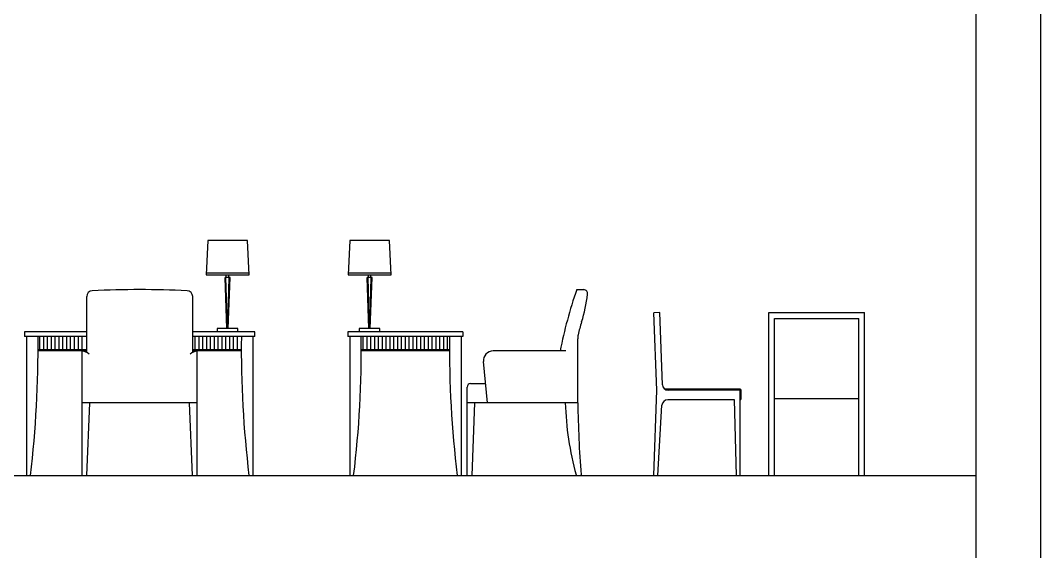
# Model space of a CAD drawing. Header units: inches. Extents: x 6.9 to 49.4, y 11.8 to 36.5.
# Drawn here: x 22.54 to 27.87, y 14.53 to 17.3 of the extents above; entities that cross this region are included whole.
import ezdxf

# ---------------------------------------------------------------- set-up
doc = ezdxf.new("R2010")
doc.units = ezdxf.units.IN
doc.header["$MEASUREMENT"] = 0
doc.layers.add('1', color=1, linetype='Continuous')
doc.layers.add('kadrbm', color=4, linetype='Continuous')

# ---------------------------------------------------------------- blocks, each defined once
blk = doc.blocks.new('kadrbm')
at = {"layer": 'kadrbm', "color": 4}
blk.add_lwpolyline([(0, 0), (0, 24.7972), (21, 24.7972), (21, 0), (0, 0)], close=True, dxfattribs=at)
blk.add_lwpolyline([(20.6631, 0.3257), (20.6631, 24.4603), (0.3369, 24.4603), (0.3369, 0.3257), (20.6631, 0.3257)], dxfattribs=at)

msp = doc.modelspace()

# ---------------------------------------------------------------- linework, layer by layer
at = {"layer": '1'}
for p, q in [((23.5211, 16.1509), (23.5121, 15.9709)), ((23.7281, 16.1509), (23.5211, 16.1509)), ((23.7371, 15.9709), (23.7281, 16.1509)), ((24.262, 16.1509), (24.253, 15.9709)), ((24.469, 16.1509), (24.262, 16.1509)), ((24.478, 15.9709), (24.469, 16.1509)), ((23.5121, 15.9709), (23.7371, 15.9709)), ((23.7367, 15.9799), (23.5126, 15.9799)), ((23.6179, 15.9574), (23.6179, 15.9709)), ((23.6314, 15.9574), (23.6314, 15.9709)), ((24.253, 15.9709), (24.478, 15.9709)), ((24.4776, 15.9799), (24.2535, 15.9799)), ((24.3588, 15.9574), (24.3588, 15.9709)), ((24.3723, 15.9574), (24.3723, 15.9709)), ((23.621, 15.6919), (23.6117, 15.9574)), ((23.6375, 15.9574), (23.6117, 15.9574)), ((23.6233, 15.6921), (23.6162, 15.9576)), ((23.626, 15.6921), (23.633, 15.9576)), ((23.6282, 15.6919), (23.6375, 15.9574)), ((24.3619, 15.6919), (24.3526, 15.9574)), ((24.3785, 15.9574), (24.3526, 15.9574)), ((24.3642, 15.6921), (24.3571, 15.9576)), ((24.3669, 15.6921), (24.374, 15.9576)), ((24.3691, 15.6919), (24.3785, 15.9574)), ((22.8898, 15.5666), (22.8898, 15.8581)), ((23.4425, 15.5666), (23.4425, 15.8581)), ((25.4455, 15.8939), (25.4823, 15.8939)), ((25.8784, 15.7739), (25.8485, 15.7728)), ((25.8634, 15.3689), (25.8485, 15.7728)), ((25.8924, 15.3978), (25.8784, 15.7739)), ((26.4469, 14.9239), (26.4469, 15.7739)), ((26.4469, 15.7739), (26.9469, 15.7739)), ((26.9469, 14.9239), (26.9469, 15.7739)), ((26.4769, 14.9239), (26.4769, 15.7439)), ((26.4769, 15.7439), (26.9169, 15.7439)), ((26.9169, 14.9239), (26.9169, 15.7439)), ((22.5661, 15.6739), (22.5661, 15.6489)), ((22.8898, 15.6739), (22.5661, 15.6739)), ((22.8898, 15.6489), (22.5661, 15.6489)), ((22.5761, 15.6489), (22.5761, 14.9239)), ((22.6461, 15.5789), (22.6461, 15.6489)), ((22.6661, 15.5789), (22.6661, 15.6489)), ((22.6861, 15.5789), (22.6861, 15.6489)), ((22.7061, 15.5789), (22.7061, 15.6489)), ((22.7261, 15.5789), (22.7261, 15.6489)), ((22.7461, 15.5789), (22.7461, 15.6489)), ((22.7661, 15.5789), (22.7661, 15.6489)), ((22.7861, 15.5789), (22.7861, 15.6489)), ((22.8061, 15.5789), (22.8061, 15.6489)), ((22.8261, 15.5789), (22.8261, 15.6489)), ((22.8461, 15.5789), (22.8461, 15.6489)), ((22.8661, 15.5789), (22.8661, 15.6489)), ((23.7661, 15.6739), (23.4425, 15.6739)), ((23.7661, 15.6489), (23.4425, 15.6489)), ((23.4561, 15.5789), (23.4561, 15.6489)), ((23.4761, 15.5789), (23.4761, 15.6489)), ((23.4961, 15.5789), (23.4961, 15.6489)), ((23.5161, 15.5789), (23.5161, 15.6489)), ((23.5361, 15.5789), (23.5361, 15.6489)), ((23.5561, 15.5789), (23.5561, 15.6489)), ((23.6786, 15.6919), (23.5706, 15.6919)), ((23.5706, 15.6919), (23.5706, 15.6739)), ((23.5761, 15.5789), (23.5761, 15.6489)), ((23.5961, 15.5789), (23.5961, 15.6489)), ((23.6161, 15.5789), (23.6161, 15.6489)), ((23.6361, 15.5789), (23.6361, 15.6489)), ((23.6561, 15.5789), (23.6561, 15.6489)), ((23.6761, 15.5789), (23.6761, 15.6489)), ((23.6786, 15.6739), (23.6786, 15.6919)), ((23.7561, 15.6489), (23.7561, 14.9239)), ((23.7661, 15.6489), (23.7661, 15.6739)), ((24.2522, 15.6739), (24.2522, 15.6489)), ((24.8522, 15.6739), (24.2522, 15.6739)), ((24.8522, 15.6489), (24.2522, 15.6489)), ((24.2622, 15.6489), (24.2622, 14.9239)), ((24.4195, 15.6919), (24.3115, 15.6919)), ((24.3115, 15.6919), (24.3115, 15.6739)), ((24.3322, 15.5789), (24.3322, 15.6489)), ((24.3522, 15.5789), (24.3522, 15.6489)), ((24.3722, 15.5789), (24.3722, 15.6489)), ((24.3922, 15.5789), (24.3922, 15.6489)), ((24.4122, 15.5789), (24.4122, 15.6489)), ((24.4195, 15.6739), (24.4195, 15.6919)), ((24.4322, 15.5789), (24.4322, 15.6489)), ((24.4522, 15.5789), (24.4522, 15.6489)), ((24.4722, 15.5789), (24.4722, 15.6489)), ((24.4922, 15.5789), (24.4922, 15.6489)), ((24.5122, 15.5789), (24.5122, 15.6489)), ((24.5322, 15.5789), (24.5322, 15.6489)), ((24.5522, 15.5789), (24.5522, 15.6489)), ((24.5722, 15.5789), (24.5722, 15.6489)), ((24.5922, 15.5789), (24.5922, 15.6489)), ((24.6122, 15.5789), (24.6122, 15.6489)), ((24.6322, 15.5789), (24.6322, 15.6489)), ((24.6522, 15.5789), (24.6522, 15.6489)), ((24.6722, 15.5789), (24.6722, 15.6489)), ((24.6922, 15.5789), (24.6922, 15.6489)), ((24.7122, 15.5789), (24.7122, 15.6489)), ((24.7322, 15.5789), (24.7322, 15.6489)), ((24.7522, 15.5789), (24.7522, 15.6489)), ((24.7722, 15.5789), (24.7722, 15.6489)), ((24.8422, 15.6489), (24.8422, 14.9239)), ((24.8522, 15.6739), (24.8522, 15.6489)), ((25.4515, 15.3025), (25.4515, 15.6372)), ((22.8898, 15.5789), (22.6361, 15.5789)), ((22.8898, 15.5739), (22.6361, 15.5739)), ((22.8661, 15.5725), (22.8661, 15.5725)), ((22.8661, 14.9239), (22.8661, 15.5725)), ((23.6961, 15.5789), (23.4425, 15.5789)), ((23.6961, 15.5739), (23.4425, 15.5739)), ((23.4661, 15.5725), (23.4661, 15.5725)), ((23.4661, 14.9239), (23.4661, 15.5725)), ((24.7822, 15.5789), (24.3222, 15.5789)), ((24.7822, 15.5739), (24.3222, 15.5739)), ((25.3889, 15.5739), (25.009, 15.5739)), ((24.9806, 15.3025), (24.9592, 15.519)), ((24.8745, 14.9239), (24.8745, 15.3849)), ((25.8484, 14.9239), (25.8634, 15.3689)), ((26.2984, 15.3739), (25.9058, 15.3739)), ((26.2984, 15.3689), (25.9223, 15.3689)), ((26.2984, 14.9239), (26.2984, 15.3689)), ((26.3034, 15.3239), (26.3034, 15.3689)), ((23.4661, 15.3025), (22.8661, 15.3025)), ((22.8911, 14.9241), (22.9061, 15.3025)), ((23.4411, 14.9241), (23.4261, 15.3025)), ((25.4515, 15.3025), (24.8745, 15.3025)), ((24.8995, 14.9241), (24.9145, 15.3025)), ((25.8684, 14.9239), (25.8901, 15.2907)), ((26.2684, 15.3189), (25.92, 15.3189)), ((26.2784, 14.9239), (26.2684, 15.3189)), ((26.9169, 15.3239), (26.4769, 15.3239)), ((7.202, 14.9239), (27.5282, 14.9239))]:
    msp.add_line(p, q, dxfattribs=at)
for centre, radius, start, end in [((22.9198, 15.8581), 0.03, 92.2651, 180), ((23.1661, 10.6954), 5.1986, 87.2708, 92.7292), ((23.4125, 15.8581), 0.03, 0, 87.7349), ((27.8254, 15.0756), 2.5167, 161.0248, 168.5795), ((24.763, 15.9516), 0.7435, 342.2955, 353.7104), ((25.4823, 15.8739), 0.02, 349.164, 90), ((26.2579, 15.4744), 0.8258, 162.2955, 167.1728), ((17.14, 15.5859), 5.4961, 353.0819, 0.6567), ((29.1922, 15.5859), 5.4961, 179.3433, 186.9181), ((18.8261, 15.5859), 5.4961, 353.0819, 0.6567), ((30.2782, 15.5859), 5.4961, 179.3433, 186.9181), ((25.5139, 15.6438), 0.0627, 167.1728, 186.0626), ((22.8661, 15.5225), 0.05, 43.3159, 90), ((23.4661, 15.5225), 0.05, 90, 136.6841), ((25.009, 15.5239), 0.05, 90, 185.6552), ((24.8945, 15.3849), 0.02, 97.0697, 180), ((24.9469, 16.852), 1.4483, 267.8263, 270.9359), ((25.9223, 15.3989), 0.03, 182.1211, 270), ((26.2984, 15.3689), 0.005, 0, 90), ((26.9562, 15.3452), 1.5706, 181.5574, 195.4669), ((30.6054, 15.3534), 5.1541, 180.5651, 184.7436), ((25.92, 15.2889), 0.03, 90, 176.6196), ((26.2984, 15.3239), 0.005, 270, 0), ((25.4455, 14.9269), 0.003, 190.5833, 270), ((25.4659, 14.9269), 0.003, 270, 4.1192)]:
    msp.add_arc(centre, radius, start, end, dxfattribs=at)

# ---------------------------------------------------------------- block references
at = {"layer": 'kadrbm'}
msp.add_blockref('kadrbm', (6.8651, 11.7523), dxfattribs=at)

doc.saveas('drawing.dxf')
